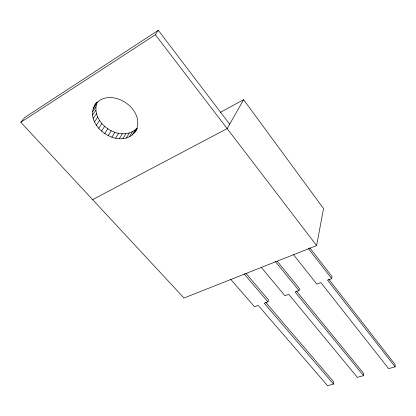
<?xml version="1.0" encoding="UTF-8"?>
<svg xmlns="http://www.w3.org/2000/svg" width="416" height="416" viewBox="0 0 416 416"><rect width="100%" height="100%" fill="white"/><g stroke="black" fill="none" stroke-linecap="round" stroke-linejoin="round"><path stroke-width="0.62" d="M137.16 128.492C123.947 154.783 78.66 125.076 96.725 102.284M136.88 128.294C120.843 144.149 88.941 122.715 97.292 101.878M293.212 254.306L316.815 284.097L320.892 282.61L388.627 368.633L395.086 366.829L395.2 364.671L328.687 279.126M261.347 267.42L284.872 295.724L288.746 294.315L357.386 377.369L363.542 375.648L363.74 373.516L296.312 290.961M230.734 279.38L254.54 306.774L258.216 305.432L327.605 385.7L333.471 384.056L333.746 381.95L265.569 302.188M395.086 366.829L327.553 280.186L331.708 278.673L332.03 276.588L309.821 247.848M229.663 124.197L158.293 30.3L24.596 117.572L20.8 122.268L184.002 298.002L316.623 245.575L323.523 208.556L243.61 99.694L220.236 112.445M363.542 375.648L295.064 292.016L299.005 290.581L299.416 288.517L277.295 261.274M333.471 384.056L264.222 303.243L267.961 301.886L268.455 299.837L245.908 273.312M136.219 130.13C145.74 108.046 108.919 85.046 94.557 105.446M243.61 99.694L227.157 128.606L92.643 199.628M134.503 132.772L137.015 128.398M132.246 134.987L135.086 130.062M129.522 136.729L132.376 131.799M126.402 137.946L129.277 133.016M122.98 138.611L125.882 133.687M119.345 138.71L122.278 133.791M115.601 138.242L118.565 133.333M111.847 137.218L114.847 132.319M108.186 135.673L111.223 130.785M104.712 133.64L107.786 128.762M101.525 131.175L104.634 126.318M98.712 128.346L101.852 123.5M96.351 125.226L99.523 120.396M20.8 122.268L155.366 34.752L158.293 30.3M94.51 121.898L97.708 117.083M93.252 118.451L96.47 113.656M92.607 114.988L95.846 110.204M92.612 111.597L95.862 106.834M93.262 108.384L96.517 103.636M244.072 273.853L267.961 301.886M275.418 261.602L299.005 290.581M308.225 248.352L331.708 278.673M155.366 34.752L316.623 245.575"/></g></svg>
